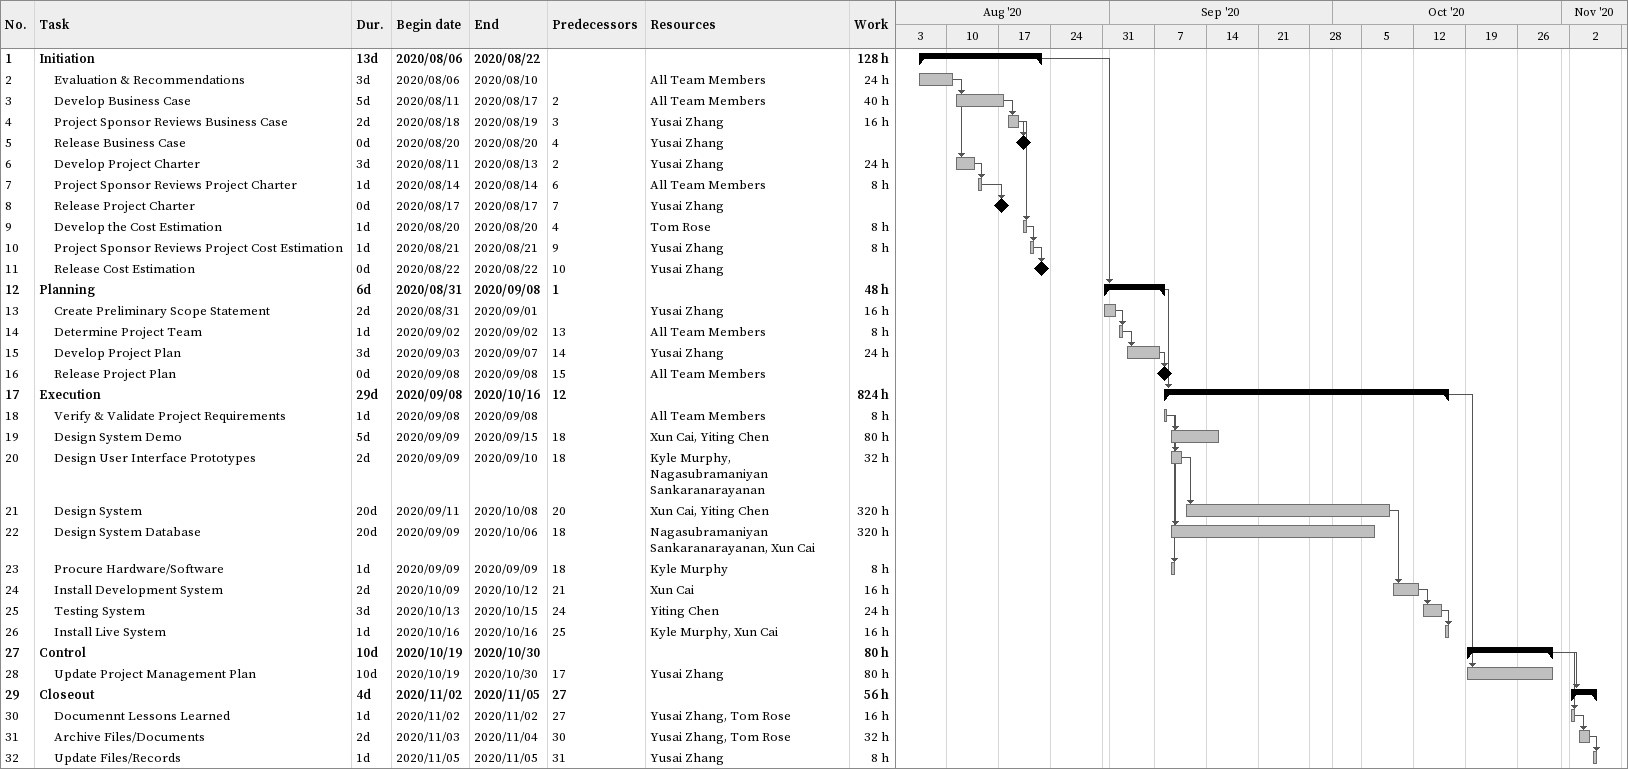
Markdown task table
| ID | Level | Task | Duration | Start | Finish | Predecessors | Resources | Work (h) |
|---|---|---|---|---|---|---|---|---|
| 1 | 1 | **Initiation** | 13d | 2020-08-06 | 2020-08-22 |  |  | 128 |
| 2 | 2 | Evaluation & Recommendations | 3d | 2020-08-06 | 2020-08-10 |  | All Team Members | 24 |
| 3 | 2 | Develop Business Case | 5d | 2020-08-11 | 2020-08-17 | 2 | All Team Members | 40 |
| 4 | 2 | Project Sponsor Reviews Business Case | 2d | 2020-08-18 | 2020-08-19 | 3 | Yusai Zhang | 16 |
| 5 | 2 | Release Business Case | 0d | 2020-08-20 | 2020-08-20 | 4 | Yusai Zhang |  |
| 6 | 2 | Develop Project Charter | 3d | 2020-08-11 | 2020-08-13 | 2 | Yusai Zhang | 24 |
| 7 | 2 | Project Sponsor Reviews Project Charter | 1d | 2020-08-14 | 2020-08-14 | 6 | All Team Members | 8 |
| 8 | 2 | Release Project Charter | 0d | 2020-08-17 | 2020-08-17 | 7 | Yusai Zhang |  |
| 9 | 2 | Develop the Cost Estimation | 1d | 2020-08-20 | 2020-08-20 | 4 | Tom Rose | 8 |
| 10 | 2 | Project Sponsor Reviews Project Cost Estimation | 1d | 2020-08-21 | 2020-08-21 | 9 | Yusai Zhang | 8 |
| 11 | 2 | Release Cost Estimation | 0d | 2020-08-22 | 2020-08-22 | 10 | Yusai Zhang |  |
| 12 | 1 | **Planning** | 6d | 2020-08-31 | 2020-09-08 | 1 |  | 48 |
| 13 | 2 | Create Preliminary Scope Statement | 2d | 2020-08-31 | 2020-09-01 |  | Yusai Zhang | 16 |
| 14 | 2 | Determine Project Team | 1d | 2020-09-02 | 2020-09-02 | 13 | All Team Members | 8 |
| 15 | 2 | Develop Project Plan | 3d | 2020-09-03 | 2020-09-07 | 14 | Yusai Zhang | 24 |
| 16 | 2 | Release Project Plan | 0d | 2020-09-08 | 2020-09-08 | 15 | All Team Members |  |
| 17 | 1 | **Execution** | 29d | 2020-09-08 | 2020-10-16 | 12 |  | 824 |
| 18 | 2 | Verify & Validate Project Requirements | 1d | 2020-09-08 | 2020-09-08 |  | All Team Members | 8 |
| 19 | 2 | Design System Demo | 5d | 2020-09-09 | 2020-09-15 | 18 | Xun Cai, Yiting Chen | 80 |
| 20 | 2 | Design User Interface Prototypes | 2d | 2020-09-09 | 2020-09-10 | 18 | Kyle Murphy, Nagasubramaniyan Sankaranarayanan | 32 |
| 21 | 2 | Design System | 20d | 2020-09-11 | 2020-10-08 | 20 | Xun Cai, Yiting Chen | 320 |
| 22 | 2 | Design System Database | 20d | 2020-09-09 | 2020-10-06 | 18 | Nagasubramaniyan Sankaranarayanan, Xun Cai | 320 |
| 23 | 2 | Procure Hardware/Software | 1d | 2020-09-09 | 2020-09-09 | 18 | Kyle Murphy | 8 |
| 24 | 2 | Install Development System | 2d | 2020-10-09 | 2020-10-12 | 21 | Xun Cai | 16 |
| 25 | 2 | Testing System | 3d | 2020-10-13 | 2020-10-15 | 24 | Yiting Chen | 24 |
| 26 | 2 | Install Live System | 1d | 2020-10-16 | 2020-10-16 | 25 | Kyle Murphy, Xun Cai | 16 |
| 27 | 1 | **Control** | 10d | 2020-10-19 | 2020-10-30 |  |  | 80 |
| 28 | 2 | Update Project Management Plan | 10d | 2020-10-19 | 2020-10-30 | 17 | Yusai Zhang | 80 |
| 29 | 1 | **Closeout** | 4d | 2020-11-02 | 2020-11-05 | 27 |  | 56 |
| 30 | 2 | Documennt Lessons Learned | 1d | 2020-11-02 | 2020-11-02 | 27 | Yusai Zhang, Tom Rose | 16 |
| 31 | 2 | Archive Files/Documents | 2d | 2020-11-03 | 2020-11-04 | 30 | Yusai Zhang, Tom Rose | 32 |
| 32 | 2 | Update Files/Records | 1d | 2020-11-05 | 2020-11-05 | 31 | Yusai Zhang | 8 |
